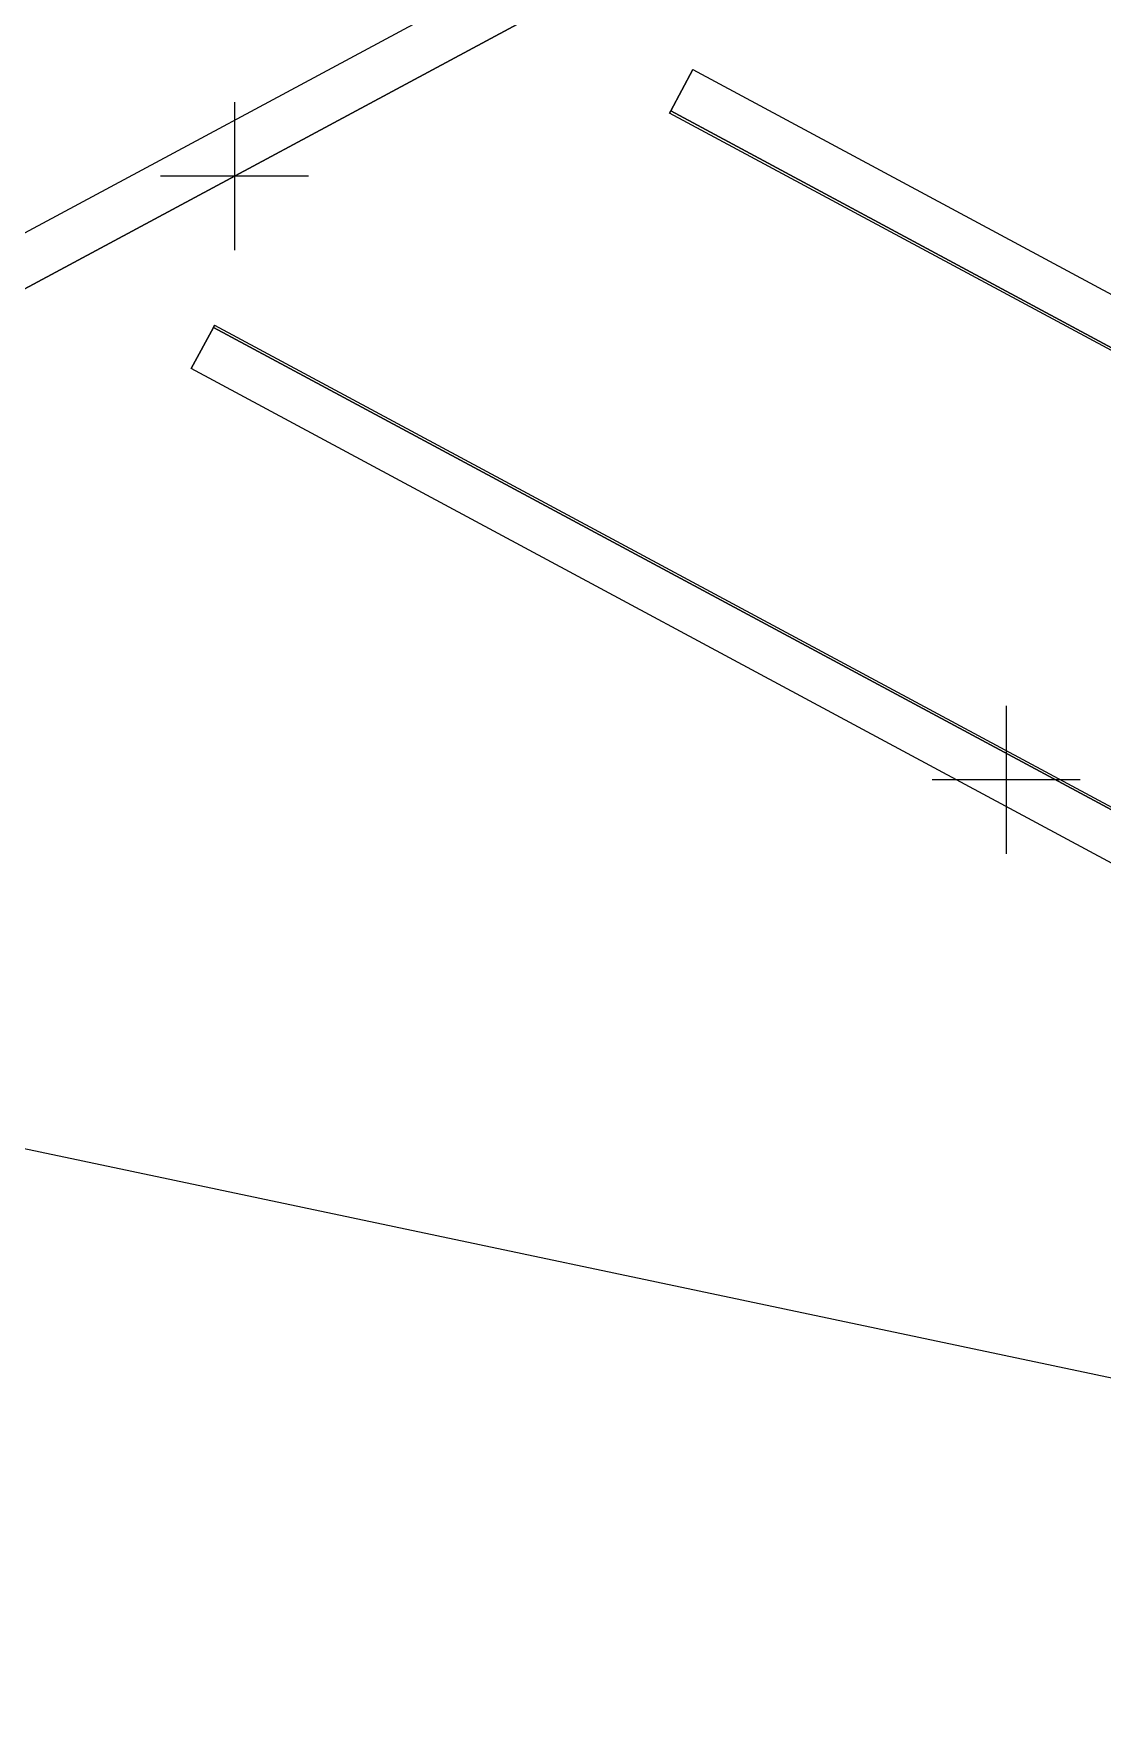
# Model space of a CAD drawing. Header units: millimetres. Extents: x -6949 to 83354, y -55091 to 16861.
# Drawn here: x 18750 to 18966.8, y 9539.8 to 9883.1 of the extents above; entities that cross this region are included whole.
import ezdxf

# ---------------------------------------------------------------- set-up
doc = ezdxf.new("R2010")
doc.units = ezdxf.units.MM
doc.layers.add('S-BEAM', color=7, linetype='Continuous', lineweight=18)
doc.layers.add('S-FSTN', color=7, linetype='Continuous', lineweight=18)

msp = doc.modelspace()

# ---------------------------------------------------------------- linework, layer by layer
at = {"layer": 'S-BEAM'}
for p, q in [((15811.83, 8264.9), (21782.63, 11473.22)), ((15816.56, 8256.1), (21787.36, 11464.41))]:
    msp.add_line(p, q, dxfattribs=at)
at = {"layer": 'S-FSTN'}
for p, q in [((19066.36, 10002.32), (18515.03, 9706.07)), ((18883.73, 9875.81), (18879.24, 9867.44)), ((18879.24, 9867.44), (18883.73, 9875.81)), ((18883.73, 9875.81), (19156.22, 9729.4)), ((18883.73, 9875.81), (19061.12, 9780.5)), ((18790.7, 9869.2), (18790.7, 9839.2)), ((18879.24, 9867.44), (18879, 9867)), ((18879, 9867), (18879.24, 9867.44)), ((19151.48, 9720.59), (18879, 9867)), ((19056.38, 9771.69), (18879, 9867)), ((18879.24, 9867.44), (19151.72, 9721.03)), ((18879.24, 9867.44), (19056.62, 9772.13)), ((19151.72, 9721.03), (18879.24, 9867.44)), ((19056.62, 9772.13), (18879.24, 9867.44)), ((18805.7, 9854.2), (18775.7, 9854.2)), ((18786.44, 9823.53), (18781.95, 9815.16)), ((18781.95, 9815.16), (18786.44, 9823.53)), ((18786.68, 9823.97), (18786.44, 9823.53)), ((18786.44, 9823.53), (18786.68, 9823.97)), ((19112.62, 9648.27), (18786.44, 9823.53)), ((19017.52, 9699.37), (18786.44, 9823.53)), ((18786.44, 9823.53), (19112.62, 9648.27)), ((18786.44, 9823.53), (19017.52, 9699.37)), ((18786.68, 9823.97), (19112.86, 9648.71)), ((18786.68, 9823.97), (19017.76, 9699.81)), ((19108.13, 9639.9), (18781.95, 9815.16)), ((19013.03, 9691), (18781.95, 9815.16)), ((18947.29, 9746.72), (18947.29, 9716.72)), ((18947.29, 9746.72), (18947.29, 9716.72)), ((18962.29, 9731.72), (18932.29, 9731.72)), ((18962.29, 9731.72), (18932.29, 9731.72)), ((18515.03, 9706.07), (19079.73, 9587.04))]:
    msp.add_line(p, q, dxfattribs=at)

doc.saveas('drawing.dxf')
